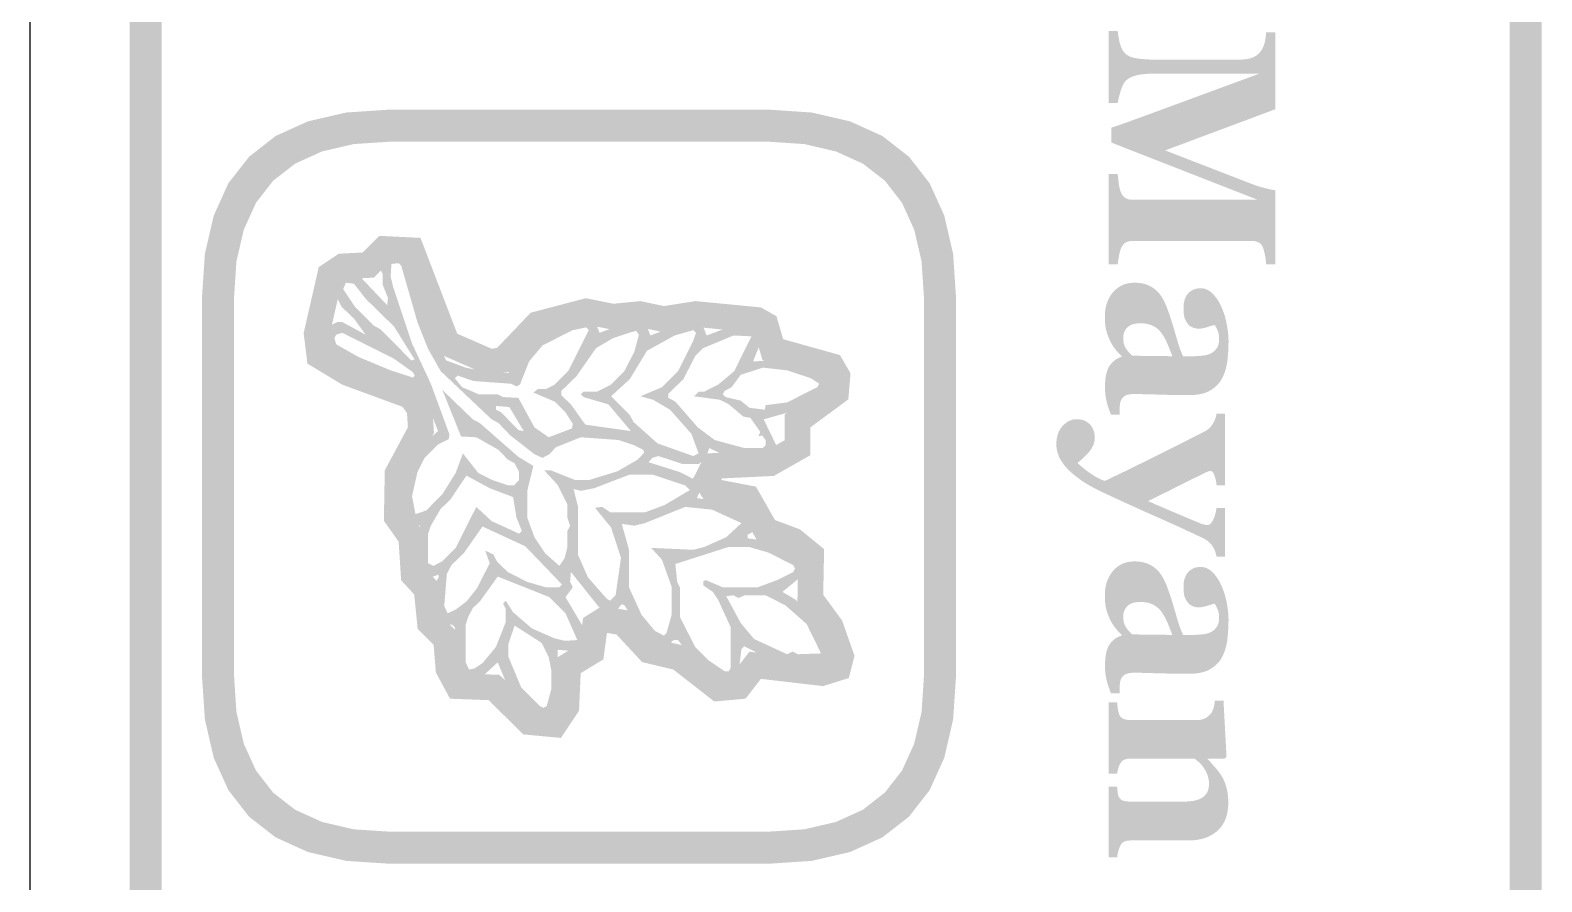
# Model space of a CAD drawing. Header units: millimetres. Extents: x 6 to 441, y 6 to 299.
# Drawn here: x 235.96 to 254.8, y 73.48 to 84.09 of the extents above; entities that cross this region are included whole.
import ezdxf

# ---------------------------------------------------------------- set-up
doc = ezdxf.new("R2010")
doc.units = ezdxf.units.MM
doc.layers.add('CUT', color=1, linetype='Continuous')
doc.layers.add('RASTER', color=7, linetype='Continuous')

msp = doc.modelspace()

# ---------------------------------------------------------------- hatches: boundary and pattern name
at = {"layer": 'RASTER'}
h = msp.add_hatch(color=7, dxfattribs=at)
h.paths.add_polyline_path([(252.6, 98.8), (253.116, 98.766), (253.563, 98.663), (253.941, 98.491), (254.25, 98.25), (254.491, 97.941), (254.663, 97.563), (254.766, 97.116), (254.8, 96.6), (254.8, 39.4), (254.766, 38.884), (254.663, 38.438), (254.491, 38.059), (254.25, 37.75), (253.941, 37.509), (253.563, 37.337), (253.116, 37.234), (252.6, 37.2), (239.4, 37.2), (238.884, 37.234), (238.438, 37.338), (238.059, 37.509), (237.75, 37.75), (237.509, 38.059), (237.338, 38.438), (237.234, 38.884), (237.2, 39.4), (237.2, 96.6), (237.234, 97.116), (237.337, 97.563), (237.509, 97.941), (237.75, 98.25), (238.059, 98.491), (238.438, 98.663), (238.884, 98.766), (239.4, 98.8)])
h.paths.add_polyline_path([(252.6, 98.4), (239.4, 98.4), (238.978, 98.372), (238.613, 98.288), (238.303, 98.147), (238.05, 97.95), (237.853, 97.697), (237.712, 97.387), (237.628, 97.022), (237.6, 96.6), (237.6, 39.4), (237.628, 38.978), (237.712, 38.612), (237.853, 38.303), (238.05, 38.05), (238.303, 37.853), (238.613, 37.713), (238.978, 37.628), (239.4, 37.6), (252.6, 37.6), (253.022, 37.628), (253.388, 37.713), (253.697, 37.853), (253.95, 38.05), (254.147, 38.303), (254.288, 38.612), (254.372, 38.978), (254.4, 39.4), (254.4, 96.6), (254.372, 97.022), (254.288, 97.387), (254.147, 97.697), (253.95, 97.95), (253.697, 98.147), (253.388, 98.288), (253.022, 98.372), (252.6, 98.4)], flags=0)
for points in [[(249.4, 81.17), (249.4, 82.297), (249.514, 82.297), (249.515, 82.284), (249.517, 82.271), (249.518, 82.256), (249.52, 82.241), (249.522, 82.226), (249.524, 82.209), (249.526, 82.192), (249.529, 82.175), (249.531, 82.157), (249.534, 82.141), (249.537, 82.127), (249.54, 82.114), (249.542, 82.102), (249.545, 82.092), (249.548, 82.083), (249.551, 82.076), (249.557, 82.063), (249.563, 82.051), (249.57, 82.039), (249.577, 82.029), (249.585, 82.02), (249.593, 82.012), (249.602, 82.004), (249.611, 81.998), (249.621, 81.993), (249.631, 81.988), (249.642, 81.984), (249.654, 81.98), (249.667, 81.978), (249.68, 81.976), (249.693, 81.975), (249.708, 81.975), (251.26, 81.975), (249.434, 82.689), (249.434, 82.874), (249.447, 82.878), (249.464, 82.883), (249.483, 82.889), (249.506, 82.897), (249.531, 82.906), (249.56, 82.916), (249.591, 82.927), (249.626, 82.939), (249.661, 82.952), (249.694, 82.964), (249.725, 82.975), (249.755, 82.986), (249.783, 82.996), (249.809, 83.006), (249.833, 83.015), (249.856, 83.023), (251.284, 83.549), (250.02, 83.549), (249.976, 83.549), (249.934, 83.548), (249.896, 83.546), (249.86, 83.543), (249.827, 83.54), (249.796, 83.536), (249.768, 83.531), (249.744, 83.525), (249.721, 83.519), (249.699, 83.511), (249.68, 83.503), (249.662, 83.493), (249.645, 83.483), (249.63, 83.472), (249.617, 83.46), (249.605, 83.447), (249.597, 83.437), (249.59, 83.425), (249.582, 83.411), (249.575, 83.396), (249.568, 83.378), (249.561, 83.359), (249.553, 83.338), (249.546, 83.316), (249.54, 83.293), (249.534, 83.272), (249.529, 83.253), (249.525, 83.235), (249.521, 83.22), (249.518, 83.206), (249.516, 83.194), (249.514, 83.183), (249.4, 83.183), (249.4, 84.077), (249.514, 84.077), (249.516, 84.067), (249.517, 84.055), (249.519, 84.043), (249.521, 84.029), (249.524, 84.013), (249.527, 83.996), (249.53, 83.977), (249.534, 83.957), (249.538, 83.937), (249.543, 83.918), (249.549, 83.899), (249.555, 83.882), (249.562, 83.866), (249.57, 83.85), (249.578, 83.835), (249.588, 83.822), (249.599, 83.808), (249.612, 83.795), (249.626, 83.783), (249.643, 83.773), (249.661, 83.763), (249.681, 83.755), (249.702, 83.748), (249.726, 83.743), (249.752, 83.738), (249.78, 83.734), (249.811, 83.73), (249.844, 83.727), (249.88, 83.725), (249.919, 83.723), (249.96, 83.722), (250.004, 83.722), (251.033, 83.722), (251.056, 83.723), (251.078, 83.724), (251.099, 83.725), (251.119, 83.728), (251.138, 83.731), (251.156, 83.735), (251.173, 83.74), (251.189, 83.746), (251.204, 83.752), (251.219, 83.759), (251.232, 83.766), (251.245, 83.775), (251.257, 83.784), (251.268, 83.794), (251.279, 83.805), (251.288, 83.816), (251.299, 83.831), (251.309, 83.845), (251.318, 83.86), (251.326, 83.875), (251.332, 83.89), (251.338, 83.905), (251.343, 83.921), (251.347, 83.936), (251.35, 83.951), (251.353, 83.967), (251.355, 83.982), (251.358, 83.998), (251.36, 84.014), (251.362, 84.029), (251.363, 84.045), (251.364, 84.061), (251.479, 84.061), (251.479, 83.104), (250.106, 82.591), (251.221, 82.159), (251.237, 82.154), (251.253, 82.148), (251.27, 82.143), (251.288, 82.138), (251.307, 82.132), (251.326, 82.127), (251.346, 82.122), (251.367, 82.117), (251.388, 82.112), (251.406, 82.108), (251.423, 82.104), (251.438, 82.101), (251.451, 82.099), (251.462, 82.097), (251.471, 82.095), (251.479, 82.095), (251.479, 81.173), (251.364, 81.173), (251.364, 81.185), (251.363, 81.197), (251.361, 81.209), (251.36, 81.221), (251.358, 81.234), (251.357, 81.246), (251.355, 81.259), (251.353, 81.271), (251.35, 81.284), (251.348, 81.297), (251.345, 81.309), (251.342, 81.322), (251.339, 81.334), (251.336, 81.346), (251.333, 81.358), (251.329, 81.37), (251.324, 81.383), (251.318, 81.396), (251.312, 81.407), (251.305, 81.417), (251.297, 81.426), (251.288, 81.433), (251.279, 81.44), (251.269, 81.445), (251.259, 81.449), (251.248, 81.453), (251.237, 81.456), (251.226, 81.459), (251.214, 81.461), (251.203, 81.462), (251.191, 81.463), (251.178, 81.463), (249.706, 81.463), (249.693, 81.463), (249.681, 81.462), (249.669, 81.461), (249.658, 81.459), (249.647, 81.456), (249.637, 81.453), (249.627, 81.449), (249.618, 81.445), (249.609, 81.44), (249.6, 81.433), (249.592, 81.426), (249.584, 81.417), (249.576, 81.407), (249.569, 81.396), (249.562, 81.383), (249.555, 81.37), (249.552, 81.362), (249.549, 81.353), (249.546, 81.342), (249.542, 81.331), (249.539, 81.318), (249.536, 81.305), (249.533, 81.29), (249.53, 81.274), (249.528, 81.257), (249.525, 81.242), (249.523, 81.228), (249.52, 81.215), (249.519, 81.202), (249.517, 81.191), (249.515, 81.18), (249.514, 81.17)], [(250.746, 77.53), (250.743, 77.547), (250.739, 77.563), (250.734, 77.579), (250.729, 77.595), (250.722, 77.611), (250.714, 77.627), (250.706, 77.643), (250.696, 77.658), (250.686, 77.674), (250.674, 77.688), (250.661, 77.702), (250.646, 77.715), (250.63, 77.728), (250.612, 77.74), (250.594, 77.751), (250.573, 77.762), (250.506, 77.793), (250.438, 77.825), (250.369, 77.857), (250.298, 77.89), (250.227, 77.922), (250.154, 77.955), (250.08, 77.988), (250.006, 78.021), (249.93, 78.055), (249.852, 78.089), (249.773, 78.125), (249.692, 78.162), (249.61, 78.199), (249.527, 78.237), (249.441, 78.277), (249.355, 78.317), (249.307, 78.34), (249.261, 78.362), (249.218, 78.384), (249.178, 78.406), (249.14, 78.428), (249.105, 78.45), (249.072, 78.471), (249.041, 78.493), (249.013, 78.514), (248.986, 78.535), (248.961, 78.555), (248.937, 78.575), (248.916, 78.595), (248.896, 78.614), (248.878, 78.634), (248.861, 78.652), (248.847, 78.67), (248.834, 78.687), (248.822, 78.705), (248.81, 78.722), (248.8, 78.74), (248.791, 78.757), (248.783, 78.774), (248.776, 78.792), (248.77, 78.809), (248.764, 78.826), (248.76, 78.843), (248.756, 78.861), (248.753, 78.878), (248.751, 78.896), (248.75, 78.913), (248.75, 78.931), (248.751, 78.965), (248.754, 78.997), (248.761, 79.028), (248.769, 79.056), (248.78, 79.084), (248.793, 79.109), (248.809, 79.133), (248.827, 79.156), (248.847, 79.176), (248.867, 79.193), (248.888, 79.208), (248.91, 79.22), (248.932, 79.229), (248.954, 79.236), (248.978, 79.24), (249.002, 79.241), (249.012, 79.241), (249.022, 79.241), (249.032, 79.24), (249.041, 79.239), (249.051, 79.237), (249.06, 79.236), (249.069, 79.234), (249.078, 79.232), (249.087, 79.229), (249.095, 79.226), (249.105, 79.222), (249.114, 79.217), (249.123, 79.211), (249.132, 79.205), (249.142, 79.199), (249.151, 79.191), (249.159, 79.185), (249.166, 79.178), (249.174, 79.17), (249.181, 79.162), (249.188, 79.152), (249.194, 79.142), (249.2, 79.131), (249.206, 79.119), (249.211, 79.106), (249.216, 79.094), (249.22, 79.08), (249.223, 79.067), (249.225, 79.053), (249.227, 79.038), (249.228, 79.023), (249.229, 79.008), (249.228, 78.988), (249.225, 78.968), (249.221, 78.948), (249.214, 78.928), (249.206, 78.909), (249.196, 78.889), (249.185, 78.87), (249.171, 78.852), (249.157, 78.833), (249.14, 78.814), (249.122, 78.795), (249.103, 78.775), (249.083, 78.756), (249.061, 78.736), (249.038, 78.716), (249.013, 78.696), (249.026, 78.684), (249.04, 78.671), (249.056, 78.657), (249.074, 78.642), (249.092, 78.627), (249.113, 78.611), (249.134, 78.594), (249.158, 78.577), (249.182, 78.56), (249.206, 78.544), (249.23, 78.529), (249.255, 78.515), (249.28, 78.503), (249.304, 78.491), (249.329, 78.481), (249.355, 78.472), (249.445, 78.515), (249.532, 78.557), (249.616, 78.597), (249.696, 78.637), (249.774, 78.675), (249.849, 78.711), (249.921, 78.747), (249.99, 78.781), (250.058, 78.815), (250.128, 78.851), (250.2, 78.887), (250.274, 78.924), (250.35, 78.962), (250.428, 79.002), (250.508, 79.042), (250.589, 79.083), (250.607, 79.093), (250.623, 79.103), (250.638, 79.114), (250.652, 79.126), (250.665, 79.139), (250.677, 79.152), (250.688, 79.166), (250.699, 79.181), (250.708, 79.197), (250.716, 79.212), (250.723, 79.228), (250.73, 79.245), (250.735, 79.261), (250.74, 79.278), (250.744, 79.294), (250.746, 79.312), (250.853, 79.312), (250.853, 78.415), (250.746, 78.415), (250.746, 78.428), (250.744, 78.441), (250.742, 78.455), (250.74, 78.469), (250.737, 78.483), (250.733, 78.498), (250.729, 78.514), (250.724, 78.53), (250.719, 78.545), (250.713, 78.559), (250.707, 78.57), (250.701, 78.579), (250.694, 78.586), (250.687, 78.591), (250.679, 78.594), (250.671, 78.595), (250.669, 78.595), (250.665, 78.595), (250.662, 78.595), (250.659, 78.594), (250.656, 78.593), (250.653, 78.593), (250.649, 78.592), (250.646, 78.591), (250.642, 78.59), (250.638, 78.588), (250.634, 78.586), (250.629, 78.585), (250.624, 78.582), (250.618, 78.58), (250.612, 78.578), (250.606, 78.575), (250.579, 78.562), (250.549, 78.547), (250.517, 78.531), (250.483, 78.514), (250.446, 78.496), (250.407, 78.477), (250.365, 78.456), (250.321, 78.433), (250.274, 78.41), (250.226, 78.386), (250.175, 78.36), (250.123, 78.334), (250.068, 78.307), (250.012, 78.279), (249.954, 78.25), (249.894, 78.22), (249.945, 78.198), (249.994, 78.176), (250.042, 78.156), (250.087, 78.136), (250.131, 78.117), (250.173, 78.099), (250.213, 78.082), (250.252, 78.066), (250.289, 78.05), (250.327, 78.034), (250.364, 78.018), (250.401, 78.003), (250.437, 77.987), (250.474, 77.972), (250.511, 77.957), (250.547, 77.942), (250.556, 77.938), (250.564, 77.935), (250.572, 77.933), (250.58, 77.93), (250.587, 77.928), (250.593, 77.927), (250.599, 77.926), (250.605, 77.925), (250.61, 77.925), (250.615, 77.924), (250.619, 77.924), (250.623, 77.923), (250.626, 77.923), (250.629, 77.923), (250.631, 77.923), (250.633, 77.923), (250.64, 77.923), (250.646, 77.924), (250.652, 77.926), (250.658, 77.929), (250.664, 77.933), (250.669, 77.937), (250.674, 77.942), (250.68, 77.948), (250.684, 77.955), (250.689, 77.962), (250.694, 77.969), (250.698, 77.977), (250.702, 77.984), (250.706, 77.992), (250.71, 78.001), (250.714, 78.009), (250.718, 78.018), (250.721, 78.027), (250.724, 78.036), (250.727, 78.045), (250.729, 78.054), (250.732, 78.063), (250.734, 78.071), (250.736, 78.08), (250.738, 78.088), (250.739, 78.096), (250.741, 78.103), (250.742, 78.11), (250.743, 78.117), (250.744, 78.124), (250.745, 78.13), (250.746, 78.135), (250.853, 78.135), (250.853, 77.53)], [(249.4, 73.779), (249.4, 74.661), (249.507, 74.661), (249.508, 74.654), (249.508, 74.646), (249.509, 74.638), (249.51, 74.63), (249.511, 74.621), (249.512, 74.612), (249.513, 74.603), (249.514, 74.593), (249.515, 74.584), (249.517, 74.575), (249.518, 74.566), (249.52, 74.558), (249.522, 74.551), (249.524, 74.545), (249.526, 74.539), (249.529, 74.533), (249.533, 74.526), (249.538, 74.519), (249.543, 74.513), (249.549, 74.507), (249.555, 74.502), (249.561, 74.497), (249.568, 74.493), (249.576, 74.489), (249.584, 74.486), (249.593, 74.483), (249.603, 74.481), (249.614, 74.479), (249.626, 74.478), (249.638, 74.477), (249.652, 74.476), (249.667, 74.476), (250.352, 74.476), (250.388, 74.477), (250.422, 74.48), (250.454, 74.484), (250.483, 74.49), (250.51, 74.498), (250.535, 74.507), (250.557, 74.518), (250.577, 74.531), (250.595, 74.546), (250.61, 74.562), (250.623, 74.58), (250.634, 74.599), (250.642, 74.62), (250.648, 74.643), (250.651, 74.667), (250.652, 74.693), (250.652, 74.707), (250.651, 74.722), (250.65, 74.736), (250.648, 74.749), (250.646, 74.763), (250.643, 74.776), (250.639, 74.789), (250.635, 74.802), (250.63, 74.815), (250.625, 74.827), (250.619, 74.84), (250.613, 74.852), (250.607, 74.864), (250.599, 74.877), (250.592, 74.889), (250.584, 74.901), (250.576, 74.911), (250.569, 74.921), (250.561, 74.93), (250.554, 74.939), (250.546, 74.947), (250.539, 74.955), (250.531, 74.962), (250.524, 74.969), (250.516, 74.975), (250.509, 74.981), (250.501, 74.987), (250.495, 74.993), (250.488, 74.998), (250.482, 75.003), (250.475, 75.008), (250.469, 75.012), (249.683, 75.012), (249.67, 75.012), (249.658, 75.011), (249.647, 75.01), (249.636, 75.009), (249.625, 75.006), (249.615, 75.004), (249.606, 75.001), (249.597, 74.998), (249.589, 74.994), (249.581, 74.989), (249.574, 74.984), (249.567, 74.978), (249.561, 74.972), (249.555, 74.965), (249.55, 74.957), (249.545, 74.949), (249.542, 74.943), (249.539, 74.937), (249.536, 74.93), (249.533, 74.923), (249.53, 74.915), (249.527, 74.907), (249.524, 74.899), (249.522, 74.891), (249.519, 74.882), (249.517, 74.873), (249.515, 74.864), (249.513, 74.856), (249.511, 74.847), (249.509, 74.839), (249.508, 74.83), (249.507, 74.822), (249.4, 74.822), (249.4, 75.712), (249.507, 75.712), (249.508, 75.703), (249.509, 75.694), (249.509, 75.685), (249.51, 75.676), (249.511, 75.666), (249.513, 75.657), (249.514, 75.648), (249.515, 75.638), (249.516, 75.629), (249.518, 75.62), (249.519, 75.612), (249.521, 75.604), (249.523, 75.596), (249.525, 75.589), (249.527, 75.581), (249.529, 75.575), (249.533, 75.563), (249.538, 75.553), (249.543, 75.544), (249.549, 75.535), (249.556, 75.528), (249.563, 75.521), (249.571, 75.515), (249.579, 75.51), (249.587, 75.506), (249.597, 75.503), (249.607, 75.5), (249.618, 75.497), (249.629, 75.495), (249.641, 75.494), (249.653, 75.493), (249.667, 75.493), (250.519, 75.493), (250.53, 75.493), (250.542, 75.494), (250.553, 75.496), (250.564, 75.499), (250.575, 75.502), (250.586, 75.506), (250.597, 75.511), (250.608, 75.516), (250.619, 75.522), (250.629, 75.529), (250.639, 75.536), (250.648, 75.543), (250.657, 75.551), (250.665, 75.56), (250.673, 75.568), (250.68, 75.578), (250.685, 75.584), (250.689, 75.592), (250.693, 75.599), (250.696, 75.607), (250.7, 75.616), (250.703, 75.625), (250.707, 75.634), (250.71, 75.644), (250.712, 75.654), (250.715, 75.665), (250.717, 75.676), (250.719, 75.687), (250.721, 75.698), (250.723, 75.709), (250.724, 75.721), (250.726, 75.733), (250.833, 75.733), (250.871, 75.034), (250.849, 75.012), (250.636, 75.012), (250.636, 75.006), (250.646, 74.996), (250.656, 74.985), (250.666, 74.973), (250.677, 74.961), (250.688, 74.948), (250.699, 74.935), (250.712, 74.921), (250.724, 74.907), (250.737, 74.892), (250.749, 74.878), (250.76, 74.864), (250.771, 74.85), (250.781, 74.837), (250.79, 74.824), (250.799, 74.811), (250.808, 74.798), (250.816, 74.784), (250.825, 74.769), (250.833, 74.753), (250.84, 74.736), (250.848, 74.717), (250.855, 74.698), (250.861, 74.678), (250.868, 74.656), (250.874, 74.634), (250.879, 74.612), (250.883, 74.589), (250.886, 74.565), (250.889, 74.542), (250.891, 74.518), (250.892, 74.493), (250.893, 74.469), (250.891, 74.411), (250.884, 74.357), (250.874, 74.306), (250.859, 74.26), (250.84, 74.217), (250.816, 74.178), (250.789, 74.142), (250.757, 74.111), (250.722, 74.083), (250.684, 74.058), (250.643, 74.038), (250.6, 74.021), (250.553, 74.008), (250.504, 73.999), (250.452, 73.993), (250.398, 73.991), (249.68, 73.991), (249.667, 73.991), (249.654, 73.99), (249.642, 73.989), (249.631, 73.987), (249.621, 73.985), (249.611, 73.982), (249.602, 73.979), (249.593, 73.975), (249.586, 73.971), (249.578, 73.965), (249.571, 73.959), (249.564, 73.952), (249.558, 73.944), (249.552, 73.935), (249.547, 73.926), (249.542, 73.915), (249.54, 73.909), (249.537, 73.903), (249.534, 73.896), (249.532, 73.889), (249.529, 73.881), (249.527, 73.874), (249.524, 73.866), (249.522, 73.857), (249.519, 73.848), (249.517, 73.839), (249.515, 73.83), (249.513, 73.82), (249.511, 73.81), (249.509, 73.8), (249.508, 73.79), (249.507, 73.779)]]:
    msp.add_hatch(color=7, dxfattribs=at).paths.add_polyline_path(points)
h = msp.add_hatch(color=7, dxfattribs=at)
h.paths.add_polyline_path([(245.15, 83.1), (245.701, 83.063), (246.178, 82.953), (246.582, 82.77), (246.913, 82.512), (247.17, 82.182), (247.353, 81.778), (247.463, 81.301), (247.5, 80.75), (247.5, 76.05), (247.463, 75.499), (247.353, 75.022), (247.17, 74.618), (246.913, 74.288), (246.582, 74.03), (246.178, 73.847), (245.701, 73.737), (245.15, 73.7), (240.45, 73.7), (239.899, 73.737), (239.422, 73.847), (239.018, 74.03), (238.687, 74.288), (238.43, 74.618), (238.247, 75.022), (238.137, 75.499), (238.1, 76.05), (238.1, 80.75), (238.137, 81.301), (238.247, 81.778), (238.43, 82.182), (238.688, 82.512), (239.018, 82.77), (239.422, 82.953), (239.899, 83.063), (240.45, 83.1)])
h.paths.add_polyline_path([(245.15, 82.7), (240.45, 82.7), (239.993, 82.67), (239.597, 82.578), (239.262, 82.426), (238.988, 82.213), (238.774, 81.938), (238.622, 81.603), (238.53, 81.207), (238.5, 80.75), (238.5, 76.05), (238.53, 75.593), (238.622, 75.197), (238.774, 74.862), (238.988, 74.587), (239.262, 74.374), (239.597, 74.222), (239.993, 74.13), (240.45, 74.1), (245.15, 74.1), (245.607, 74.13), (246.003, 74.222), (246.338, 74.374), (246.612, 74.588), (246.826, 74.862), (246.978, 75.197), (247.07, 75.593), (247.1, 76.05), (247.1, 80.75), (247.07, 81.207), (246.978, 81.603), (246.826, 81.938), (246.613, 82.213), (246.338, 82.426), (246.003, 82.578), (245.607, 82.67), (245.15, 82.7)], flags=0)
h = msp.add_hatch(color=7, dxfattribs=at)
h.paths.add_polyline_path([(246.234, 76.292), (246.163, 76.015), (245.842, 75.915), (245.067, 76.005), (244.876, 75.758), (244.486, 75.723), (243.976, 76.121), (243.586, 76.214), (243.269, 76.557), (243.155, 76.577), (243.148, 76.573), (243.104, 76.248), (242.821, 76.076), (242.8, 75.606), (242.575, 75.269), (242.106, 75.313), (241.673, 75.74), (241.192, 75.758), (241.016, 76.085), (240.988, 76.43), (240.789, 76.629), (240.746, 77.057), (240.583, 77.233), (240.552, 77.715), (240.368, 77.975), (240.379, 78.603), (240.667, 79.141), (240.656, 79.319), (240.599, 79.396), (239.848, 79.672), (239.415, 79.934), (239.368, 80.313), (239.556, 81.137), (239.805, 81.303), (240.105, 81.319), (240.312, 81.526), (240.824, 81.501), (241.282, 80.307), (241.712, 80.119), (241.779, 80.13), (242.197, 80.568), (242.884, 80.749), (243.231, 80.68), (243.566, 80.713), (243.858, 80.651), (244.253, 80.713), (245.068, 80.634), (245.261, 80.525), (245.345, 80.238), (246.053, 80.04), (246.184, 79.814), (246.157, 79.488), (245.683, 79.139), (245.683, 78.792), (245.228, 78.534), (244.582, 78.503), (244.575, 78.49), (244.58, 78.482), (245.005, 78.401), (245.243, 77.984), (245.554, 77.868), (245.855, 77.622), (245.844, 77.054), (246.08, 76.731)])
h.paths.add_polyline_path([(245.9, 76.278), (245.794, 76.58), (245.522, 76.952), (245.532, 77.472), (245.392, 77.586), (245.022, 77.724), (244.8, 78.115), (244.383, 78.194), (244.208, 78.473), (244.381, 78.814), (245.137, 78.85), (245.363, 78.979), (245.363, 79.3), (245.85, 79.659), (245.857, 79.74), (245.841, 79.767), (245.087, 79.977), (244.99, 80.311), (244.97, 80.322), (244.263, 80.39), (243.849, 80.325), (243.548, 80.39), (243.215, 80.356), (242.894, 80.421), (242.366, 80.281), (241.936, 79.831), (241.669, 79.788), (241.031, 80.068), (240.6, 81.191), (240.438, 81.199), (240.245, 81.006), (239.91, 80.988), (239.839, 80.941), (239.693, 80.296), (239.713, 80.127), (239.987, 79.962), (240.799, 79.664), (240.969, 79.433), (240.992, 79.071), (240.698, 78.52), (240.69, 78.074), (240.866, 77.826), (240.895, 77.367), (241.053, 77.196), (241.096, 76.775), (241.298, 76.573), (241.33, 76.178), (241.387, 76.071), (241.809, 76.055), (242.25, 75.621), (242.415, 75.605), (242.484, 75.709), (242.509, 76.26), (242.807, 76.442), (242.851, 76.765), (243.09, 76.914), (243.431, 76.854), (243.755, 76.503), (244.119, 76.416), (244.583, 76.053), (244.708, 76.064), (244.924, 76.344), (245.812, 76.241), (245.898, 76.268), (245.9, 76.278)], flags=0)
h = msp.add_hatch(color=7, dxfattribs=at)
h.paths.add_polyline_path([(245.95, 79.74), (245.904, 79.607), (245.737, 79.473), (245.493, 79.35), (245.102, 79.239), (245.259, 78.916), (245.236, 78.839), (245.159, 78.782), (244.992, 78.782), (244.892, 78.749), (244.558, 78.815), (244.425, 78.882), (244.368, 78.739), (244.291, 78.682), (244.091, 78.682), (243.79, 78.782), (243.714, 78.759), (243.667, 78.705), (244.057, 78.582), (244.234, 78.492), (244.325, 78.381), (244.268, 78.258), (244.558, 78.215), (244.759, 78.148), (244.969, 78.024), (244.992, 77.914), (244.949, 77.824), (244.902, 77.804), (244.902, 77.757), (245.193, 77.714), (245.603, 77.49), (245.66, 77.38), (245.637, 77.337), (245.336, 77.089), (245.503, 76.989), (245.77, 76.722), (245.894, 76.512), (245.96, 76.278), (245.937, 76.235), (245.86, 76.178), (245.493, 76.178), (245.126, 76.278), (244.859, 76.412), (244.825, 76.378), (244.792, 76.111), (244.735, 76.001), (244.592, 75.978), (244.415, 76.068), (244.335, 76.155), (244.248, 76.201), (244.034, 76.489), (243.981, 76.489), (243.891, 76.412), (243.714, 76.469), (243.547, 76.635), (243.366, 76.923), (243.333, 76.936), (243.256, 76.846), (243.156, 76.846), (243.046, 76.903), (242.699, 77.337), (242.689, 77.213), (242.722, 77.146), (242.632, 77.023), (242.856, 76.645), (242.889, 76.445), (242.789, 76.345), (242.532, 76.368), (242.555, 75.711), (242.465, 75.534), (242.321, 75.51), (242.211, 75.567), (241.944, 75.834), (241.787, 76.211), (241.597, 76.035), (241.487, 75.978), (241.343, 76.001), (241.287, 76.078), (241.253, 76.211), (241.253, 76.645), (241.22, 76.679), (241.076, 76.702), (241.019, 76.779), (241.019, 77.213), (241.053, 77.28), (241.043, 77.303), (240.986, 77.28), (240.843, 77.303), (240.786, 77.447), (240.819, 77.914), (240.662, 77.957), (240.619, 78.048), (240.619, 78.482), (240.652, 78.615), (240.776, 78.859), (241.043, 79.093), (240.843, 79.607), (240.285, 79.784), (239.774, 80.007), (239.674, 80.074), (239.617, 80.184), (239.617, 80.284), (239.674, 80.395), (239.784, 80.451), (239.851, 80.451), (240.141, 80.294), (239.995, 80.495), (239.841, 80.642), (239.751, 80.819), (239.751, 80.919), (239.794, 81.009), (239.884, 81.052), (240.061, 81.029), (240.409, 80.662), (240.419, 80.752), (240.352, 80.919), (240.352, 81.052), (240.318, 81.119), (240.409, 81.263), (240.619, 81.286), (240.662, 81.263), (240.719, 81.152), (240.919, 80.451), (241.143, 79.974), (241.387, 79.884), (241.721, 79.817), (241.921, 79.817), (242.044, 80.061), (242.245, 80.261), (242.522, 80.418), (242.755, 80.485), (242.999, 80.461), (243.056, 80.318), (243.423, 80.451), (243.59, 80.451), (243.634, 80.428), (243.69, 80.284), (244.124, 80.451), (244.291, 80.451), (244.335, 80.428), (244.391, 80.284), (244.658, 80.385), (244.902, 80.408), (244.992, 80.385), (245.059, 80.318), (245.059, 80.184), (244.969, 79.961), (245.393, 79.984), (245.66, 79.917), (245.904, 79.794)])
h.paths.add_polyline_path([(245.817, 76.322), (245.637, 76.689), (245.37, 76.923), (245.126, 77.046), (244.859, 77.046), (244.792, 77.013), (244.725, 77.046), (244.635, 77.036), (244.815, 76.702), (244.982, 76.502), (245.393, 76.312), (245.46, 76.345), (245.526, 76.312)], flags=0)
h.paths.add_polyline_path([(245.794, 79.683), (245.693, 79.75), (245.393, 79.85), (245.092, 79.884), (244.815, 79.794), (244.702, 79.64), (244.615, 79.593), (244.592, 79.55), (244.625, 79.517), (244.815, 79.473), (244.925, 79.383), (245.116, 79.36), (245.126, 79.416), (245.393, 79.45), (245.77, 79.64)], flags=0)
h.paths.add_polyline_path([(245.493, 77.38), (245.47, 77.423), (245.159, 77.58), (244.925, 77.647), (244.658, 77.647), (244.001, 77.437), (244.024, 77.213), (244.057, 77.146), (244.057, 76.779), (244.248, 76.402), (244.415, 76.235), (244.615, 76.101), (244.668, 76.101), (244.692, 76.145), (244.692, 76.645), (244.535, 76.989), (244.468, 77.089), (244.348, 77.17), (244.348, 77.223), (244.381, 77.236), (244.592, 77.146), (245.026, 77.146), (245.269, 77.236), (245.47, 77.337)], flags=0)
h.paths.add_polyline_path([(245.126, 78.982), (245.082, 79.039), (245.036, 79.026), (245.059, 79.083), (244.936, 79.259), (244.849, 79.273), (244.668, 79.426), (244.558, 79.483), (244.234, 79.527), (244.291, 79.583), (244.358, 79.583), (244.535, 79.673), (244.735, 79.84), (244.949, 80.274), (244.725, 80.284), (244.348, 80.127), (244.248, 80.027), (244.101, 79.74), (243.914, 79.56), (243.914, 79.507), (244.001, 79.46), (244.281, 79.139), (244.491, 78.982), (244.859, 78.882), (245.092, 78.882), (245.126, 78.916)], flags=0)
h.paths.add_polyline_path([(244.825, 77.947), (244.458, 78.114), (244.124, 78.148), (243.623, 77.947), (243.49, 77.914), (243.333, 77.937), (243.423, 77.614), (243.423, 77.146), (243.58, 76.802), (243.747, 76.602), (243.857, 76.545), (243.891, 76.579), (243.957, 76.812), (243.957, 77.146), (243.834, 77.49), (243.7, 77.637), (244.224, 77.614), (244.358, 77.647), (244.635, 77.771)], flags=0)
h.paths.add_polyline_path([(244.291, 78.815), (244.201, 79.059), (243.934, 79.36), (243.724, 79.483), (243.567, 79.527), (243.834, 79.64), (244.034, 79.84), (244.224, 80.218), (244.258, 80.318), (244.224, 80.351), (243.991, 80.284), (243.647, 80.094), (243.433, 79.74), (243.2, 79.527), (243.433, 79.293), (243.48, 79.206), (243.78, 78.939), (244.224, 78.782)], flags=0)
h.paths.add_polyline_path([(244.181, 78.358), (244.124, 78.415), (243.724, 78.548), (243.423, 78.548), (242.989, 78.381), (242.822, 78.348), (242.732, 78.371), (242.789, 78.148), (242.789, 77.547), (242.912, 77.27), (243.146, 77.003), (243.189, 76.979), (243.256, 77.046), (243.323, 77.513), (243.2, 77.891), (242.999, 78.138), (243.089, 78.148), (243.189, 78.081), (243.623, 78.081), (243.867, 78.171)], flags=0)
h.paths.add_polyline_path([(243.613, 78.825), (243.6, 78.859), (243.49, 78.916), (243.29, 78.982), (242.822, 79.016), (242.512, 78.892), (242.432, 78.805), (242.345, 78.759), (242.245, 78.805), (241.944, 79.039), (241.797, 79.193), (241.711, 79.239), (241.076, 79.84), (240.919, 80.117), (240.786, 80.451), (240.585, 81.152), (240.552, 81.186), (240.462, 81.176), (240.452, 81.019), (240.485, 80.885), (240.719, 80.184), (240.953, 79.683), (241.186, 79.049), (241.176, 78.992), (241.043, 78.926), (240.876, 78.759), (240.786, 78.582), (240.719, 78.281), (240.762, 78.058), (240.896, 78.104), (241.096, 78.305), (241.263, 78.572), (241.353, 78.815), (241.544, 78.572), (241.721, 78.482), (241.921, 78.415), (241.988, 78.415), (242.054, 78.482), (242.054, 78.582), (241.998, 78.692), (241.911, 78.739), (241.797, 78.859), (241.52, 79.016), (241.33, 79.026), (241.096, 79.607), (241.477, 79.239), (241.564, 79.193), (242.044, 78.772), (242.231, 78.659), (242.155, 78.348), (242.155, 78.014), (242.245, 77.771), (242.378, 77.57), (242.555, 77.413), (242.622, 77.513), (242.655, 77.647), (242.655, 77.847), (242.689, 77.914), (242.655, 78.014), (242.655, 78.181), (242.532, 78.425), (242.365, 78.605), (242.445, 78.605), (242.755, 78.482), (242.922, 78.482), (243.28, 78.592), (243.533, 78.739)], flags=0)
h.paths.add_polyline_path([(243.547, 80.294), (243.513, 80.341), (243.423, 80.318), (243.223, 80.251), (243.013, 80.127), (242.766, 79.774), (242.579, 79.593), (242.579, 79.54), (242.699, 79.426), (242.879, 79.173), (243.447, 79.093), (243.166, 79.426), (242.856, 79.517), (242.822, 79.55), (242.856, 79.583), (243.023, 79.583), (243.2, 79.673), (243.366, 79.84), (243.49, 80.084)], flags=0)
h.paths.add_polyline_path([(242.922, 80.351), (242.889, 80.385), (242.722, 80.351), (242.345, 80.161), (242.178, 79.961), (242.064, 79.673), (242.021, 79.65), (241.954, 79.683), (241.487, 79.717), (241.287, 79.784), (241.253, 79.75), (241.343, 79.64), (241.554, 79.55), (241.787, 79.55), (241.854, 79.517), (242.044, 79.507), (242.245, 79.139), (242.422, 79.016), (242.712, 79.126), (242.722, 79.183), (242.632, 79.326), (242.498, 79.46), (242.231, 79.573), (242.288, 79.617), (242.388, 79.617), (242.498, 79.673), (242.665, 79.84)], flags=0)
h.paths.add_polyline_path([(242.779, 76.489), (242.632, 76.822), (242.432, 77.023), (241.787, 77.28), (241.564, 76.969), (241.477, 76.889), (241.42, 76.779), (241.387, 76.679), (241.387, 76.211), (241.43, 76.121), (241.497, 76.135), (241.597, 76.201), (241.764, 76.402), (241.887, 76.712), (241.887, 76.879), (241.854, 76.946), (241.887, 76.979), (241.978, 76.836), (242.211, 76.635), (242.488, 76.512), (242.622, 76.479)], flags=0)
h.paths.add_polyline_path([(242.589, 77.18), (242.131, 77.657), (241.597, 77.904), (241.363, 77.57), (241.21, 77.423), (241.153, 77.313), (241.12, 76.913), (241.163, 76.822), (241.263, 76.869), (241.397, 76.969), (241.53, 77.136), (241.687, 77.447), (241.63, 77.604), (241.731, 77.557), (241.777, 77.47), (241.911, 77.337), (242.155, 77.213), (242.388, 77.146), (242.555, 77.146)], flags=0)
h.paths.add_polyline_path([(242.455, 76.111), (242.422, 76.278), (242.332, 76.455), (241.998, 76.669), (241.921, 76.445), (241.921, 76.278), (242.078, 75.901), (242.311, 75.667), (242.355, 75.644), (242.398, 75.667), (242.455, 75.878)], flags=0)
h.paths.add_polyline_path([(242.111, 79.093), (241.931, 79.393), (241.764, 79.406), (241.764, 79.36), (241.831, 79.326), (242.044, 79.106)], flags=0)
h.paths.add_polyline_path([(242.088, 77.847), (242.021, 78.014), (241.978, 78.271), (241.687, 78.381), (241.397, 78.538), (241.196, 78.238), (241.076, 78.124), (240.953, 77.914), (240.919, 77.814), (240.919, 77.447), (240.986, 77.413), (241.096, 77.47), (241.263, 77.637), (241.52, 78.148), (241.711, 77.971), (242.054, 77.814)], flags=0)
h.paths.add_polyline_path([(240.752, 79.984), (240.495, 80.395), (240.141, 80.742), (239.995, 80.929), (239.894, 80.942), (239.861, 80.862), (240.008, 80.642), (240.242, 80.408), (240.328, 80.361), (240.709, 79.974)], flags=0)
h.paths.add_polyline_path([(240.752, 79.784), (240.729, 79.827), (240.495, 79.994), (239.851, 80.318), (239.774, 80.294), (239.751, 80.251), (239.774, 80.174), (240.051, 80.017), (240.452, 79.85), (240.729, 79.76)], flags=0)
h = msp.add_hatch(color=7, dxfattribs=at)
h.paths.add_polyline_path([(249.431, 79.298), (249.424, 79.315), (249.417, 79.332), (249.411, 79.35), (249.404, 79.369), (249.398, 79.388), (249.391, 79.408), (249.385, 79.429), (249.379, 79.451), (249.374, 79.473), (249.369, 79.495), (249.365, 79.518), (249.362, 79.541), (249.359, 79.565), (249.358, 79.588), (249.356, 79.612), (249.356, 79.637), (249.357, 79.68), (249.359, 79.721), (249.364, 79.758), (249.369, 79.793), (249.377, 79.825), (249.386, 79.853), (249.397, 79.879), (249.41, 79.902), (249.424, 79.922), (249.439, 79.941), (249.456, 79.958), (249.475, 79.973), (249.494, 79.987), (249.516, 79.999), (249.538, 80.009), (249.563, 80.018), (249.563, 80.026), (249.55, 80.039), (249.539, 80.051), (249.527, 80.063), (249.516, 80.075), (249.506, 80.087), (249.496, 80.099), (249.487, 80.111), (249.478, 80.122), (249.469, 80.134), (249.461, 80.146), (249.453, 80.158), (249.445, 80.17), (249.438, 80.183), (249.431, 80.195), (249.424, 80.208), (249.418, 80.221), (249.41, 80.238), (249.403, 80.255), (249.396, 80.272), (249.39, 80.289), (249.384, 80.305), (249.379, 80.322), (249.374, 80.338), (249.37, 80.354), (249.366, 80.37), (249.363, 80.389), (249.361, 80.409), (249.358, 80.43), (249.357, 80.453), (249.356, 80.478), (249.355, 80.504), (249.355, 80.532), (249.356, 80.573), (249.361, 80.614), (249.369, 80.652), (249.38, 80.689), (249.394, 80.725), (249.411, 80.759), (249.431, 80.791), (249.455, 80.822), (249.481, 80.85), (249.509, 80.874), (249.539, 80.895), (249.572, 80.912), (249.606, 80.925), (249.642, 80.934), (249.68, 80.94), (249.721, 80.942), (249.744, 80.941), (249.767, 80.94), (249.788, 80.938), (249.809, 80.935), (249.829, 80.932), (249.848, 80.927), (249.866, 80.922), (249.883, 80.916), (249.899, 80.909), (249.915, 80.901), (249.93, 80.893), (249.945, 80.884), (249.96, 80.874), (249.974, 80.864), (249.988, 80.853), (250.001, 80.841), (250.012, 80.83), (250.023, 80.818), (250.033, 80.806), (250.043, 80.793), (250.053, 80.78), (250.062, 80.767), (250.07, 80.753), (250.078, 80.739), (250.086, 80.724), (250.093, 80.709), (250.101, 80.694), (250.108, 80.678), (250.115, 80.662), (250.122, 80.646), (250.129, 80.629), (250.135, 80.612), (250.147, 80.579), (250.16, 80.543), (250.172, 80.506), (250.185, 80.467), (250.197, 80.427), (250.21, 80.385), (250.223, 80.341), (250.236, 80.296), (250.249, 80.251), (250.261, 80.21), (250.273, 80.171), (250.285, 80.136), (250.296, 80.104), (250.308, 80.075), (250.318, 80.049), (250.329, 80.026), (250.469, 80.026), (250.479, 80.026), (250.489, 80.027), (250.5, 80.027), (250.512, 80.028), (250.524, 80.029), (250.537, 80.03), (250.551, 80.031), (250.566, 80.032), (250.581, 80.034), (250.595, 80.036), (250.608, 80.038), (250.621, 80.041), (250.634, 80.045), (250.645, 80.048), (250.657, 80.053), (250.667, 80.057), (250.679, 80.063), (250.69, 80.069), (250.7, 80.076), (250.71, 80.083), (250.72, 80.092), (250.729, 80.101), (250.738, 80.111), (250.746, 80.122), (250.754, 80.133), (250.76, 80.145), (250.766, 80.158), (250.77, 80.172), (250.774, 80.187), (250.776, 80.203), (250.778, 80.22), (250.778, 80.237), (250.778, 80.253), (250.777, 80.268), (250.776, 80.283), (250.774, 80.296), (250.771, 80.31), (250.768, 80.322), (250.764, 80.334), (250.76, 80.345), (250.756, 80.356), (250.751, 80.366), (250.746, 80.375), (250.742, 80.384), (250.737, 80.392), (250.732, 80.4), (250.728, 80.408), (250.723, 80.415), (250.715, 80.413), (250.706, 80.411), (250.696, 80.409), (250.686, 80.406), (250.674, 80.403), (250.662, 80.399), (250.648, 80.395), (250.633, 80.39), (250.618, 80.385), (250.604, 80.381), (250.589, 80.377), (250.574, 80.374), (250.56, 80.372), (250.546, 80.37), (250.532, 80.369), (250.518, 80.369), (250.511, 80.369), (250.504, 80.37), (250.497, 80.371), (250.49, 80.372), (250.482, 80.374), (250.473, 80.377), (250.465, 80.379), (250.455, 80.382), (250.446, 80.386), (250.438, 80.39), (250.43, 80.394), (250.422, 80.398), (250.415, 80.403), (250.408, 80.409), (250.402, 80.414), (250.396, 80.42), (250.389, 80.429), (250.382, 80.438), (250.376, 80.447), (250.37, 80.456), (250.365, 80.466), (250.36, 80.475), (250.355, 80.486), (250.351, 80.496), (250.347, 80.507), (250.344, 80.52), (250.341, 80.533), (250.339, 80.549), (250.337, 80.565), (250.336, 80.584), (250.335, 80.603), (250.335, 80.624), (250.335, 80.654), (250.338, 80.682), (250.343, 80.708), (250.349, 80.732), (250.358, 80.754), (250.368, 80.775), (250.38, 80.793), (250.394, 80.81), (250.409, 80.825), (250.426, 80.838), (250.443, 80.848), (250.462, 80.857), (250.482, 80.864), (250.503, 80.869), (250.525, 80.872), (250.548, 80.873), (250.569, 80.872), (250.588, 80.869), (250.608, 80.864), (250.626, 80.857), (250.644, 80.848), (250.662, 80.836), (250.679, 80.823), (250.696, 80.808), (250.712, 80.791), (250.727, 80.773), (250.741, 80.755), (250.755, 80.736), (250.768, 80.715), (250.781, 80.694), (250.792, 80.672), (250.803, 80.649), (250.814, 80.625), (250.824, 80.601), (250.833, 80.576), (250.842, 80.55), (250.851, 80.523), (250.858, 80.495), (250.865, 80.466), (250.871, 80.437), (250.877, 80.407), (250.882, 80.378), (250.886, 80.349), (250.89, 80.321), (250.892, 80.293), (250.894, 80.266), (250.895, 80.24), (250.896, 80.214), (250.895, 80.179), (250.895, 80.144), (250.893, 80.111), (250.891, 80.078), (250.889, 80.045), (250.886, 80.014), (250.883, 79.983), (250.879, 79.953), (250.874, 79.924), (250.868, 79.895), (250.861, 79.867), (250.853, 79.84), (250.844, 79.814), (250.833, 79.788), (250.822, 79.763), (250.809, 79.739), (250.796, 79.717), (250.781, 79.696), (250.764, 79.676), (250.746, 79.658), (250.727, 79.64), (250.706, 79.624), (250.684, 79.609), (250.66, 79.595), (250.635, 79.582), (250.608, 79.572), (250.579, 79.562), (250.548, 79.555), (250.516, 79.549), (250.481, 79.545), (250.445, 79.542), (250.406, 79.542), (250.364, 79.542), (250.32, 79.542), (250.274, 79.542), (250.225, 79.543), (250.175, 79.544), (250.123, 79.545), (250.07, 79.547), (250.014, 79.548), (249.959, 79.55), (249.91, 79.551), (249.865, 79.552), (249.826, 79.553), (249.791, 79.554), (249.761, 79.554), (249.735, 79.555), (249.715, 79.555), (249.699, 79.554), (249.684, 79.553), (249.669, 79.552), (249.656, 79.55), (249.643, 79.547), (249.632, 79.544), (249.621, 79.54), (249.611, 79.535), (249.602, 79.53), (249.593, 79.524), (249.585, 79.517), (249.578, 79.51), (249.571, 79.502), (249.565, 79.493), (249.559, 79.484), (249.554, 79.474), (249.551, 79.467), (249.549, 79.46), (249.546, 79.451), (249.544, 79.442), (249.543, 79.432), (249.542, 79.421), (249.541, 79.409), (249.54, 79.396), (249.539, 79.383), (249.539, 79.37), (249.539, 79.357), (249.538, 79.345), (249.538, 79.333), (249.538, 79.321), (249.538, 79.309), (249.538, 79.298)])
h.paths.add_polyline_path([(250.194, 80.026), (250.187, 80.047), (250.18, 80.067), (250.172, 80.088), (250.164, 80.108), (250.156, 80.128), (250.148, 80.149), (250.139, 80.169), (250.13, 80.189), (250.121, 80.209), (250.112, 80.227), (250.103, 80.245), (250.093, 80.262), (250.084, 80.278), (250.074, 80.293), (250.065, 80.308), (250.055, 80.321), (250.044, 80.334), (250.033, 80.346), (250.021, 80.358), (250.008, 80.369), (249.995, 80.379), (249.98, 80.389), (249.966, 80.398), (249.95, 80.406), (249.934, 80.413), (249.917, 80.419), (249.899, 80.425), (249.881, 80.429), (249.862, 80.432), (249.842, 80.435), (249.821, 80.436), (249.8, 80.437), (249.772, 80.436), (249.747, 80.433), (249.723, 80.429), (249.701, 80.424), (249.682, 80.416), (249.664, 80.407), (249.648, 80.397), (249.634, 80.385), (249.622, 80.371), (249.612, 80.357), (249.603, 80.342), (249.596, 80.326), (249.59, 80.31), (249.586, 80.293), (249.584, 80.275), (249.583, 80.256), (249.584, 80.237), (249.585, 80.218), (249.588, 80.2), (249.591, 80.183), (249.596, 80.167), (249.602, 80.152), (249.608, 80.137), (249.616, 80.124), (249.625, 80.111), (249.634, 80.099), (249.643, 80.087), (249.653, 80.075), (249.663, 80.064), (249.674, 80.053), (249.686, 80.042), (249.697, 80.032)], flags=0)
h = msp.add_hatch(color=7, dxfattribs=at)
h.paths.add_polyline_path([(249.431, 75.825), (249.424, 75.842), (249.417, 75.859), (249.411, 75.877), (249.404, 75.896), (249.398, 75.915), (249.391, 75.935), (249.385, 75.956), (249.379, 75.978), (249.374, 76), (249.369, 76.022), (249.365, 76.045), (249.362, 76.068), (249.359, 76.091), (249.358, 76.115), (249.356, 76.139), (249.356, 76.164), (249.357, 76.207), (249.359, 76.248), (249.364, 76.285), (249.369, 76.32), (249.377, 76.352), (249.386, 76.38), (249.397, 76.406), (249.41, 76.429), (249.424, 76.449), (249.439, 76.468), (249.456, 76.485), (249.475, 76.5), (249.494, 76.514), (249.516, 76.526), (249.538, 76.536), (249.563, 76.544), (249.563, 76.553), (249.55, 76.566), (249.539, 76.578), (249.527, 76.59), (249.516, 76.602), (249.506, 76.614), (249.496, 76.626), (249.487, 76.638), (249.478, 76.649), (249.469, 76.661), (249.461, 76.673), (249.453, 76.685), (249.445, 76.697), (249.438, 76.709), (249.431, 76.722), (249.424, 76.735), (249.418, 76.748), (249.41, 76.765), (249.403, 76.782), (249.396, 76.799), (249.39, 76.816), (249.384, 76.832), (249.379, 76.848), (249.374, 76.865), (249.37, 76.881), (249.366, 76.897), (249.363, 76.916), (249.361, 76.936), (249.358, 76.957), (249.357, 76.98), (249.356, 77.005), (249.355, 77.031), (249.355, 77.059), (249.356, 77.1), (249.361, 77.14), (249.369, 77.179), (249.38, 77.216), (249.394, 77.252), (249.411, 77.285), (249.431, 77.318), (249.455, 77.349), (249.481, 77.377), (249.509, 77.401), (249.539, 77.422), (249.572, 77.439), (249.606, 77.452), (249.642, 77.461), (249.68, 77.467), (249.721, 77.469), (249.744, 77.468), (249.767, 77.467), (249.788, 77.465), (249.809, 77.462), (249.829, 77.458), (249.848, 77.454), (249.866, 77.449), (249.883, 77.442), (249.899, 77.435), (249.915, 77.428), (249.93, 77.42), (249.945, 77.411), (249.96, 77.401), (249.974, 77.39), (249.988, 77.379), (250.001, 77.368), (250.012, 77.356), (250.023, 77.345), (250.033, 77.333), (250.043, 77.32), (250.053, 77.307), (250.062, 77.294), (250.07, 77.28), (250.078, 77.266), (250.086, 77.251), (250.093, 77.236), (250.101, 77.221), (250.108, 77.205), (250.115, 77.189), (250.122, 77.173), (250.129, 77.156), (250.135, 77.139), (250.147, 77.105), (250.16, 77.07), (250.172, 77.033), (250.185, 76.994), (250.197, 76.954), (250.21, 76.912), (250.223, 76.868), (250.236, 76.823), (250.249, 76.778), (250.261, 76.737), (250.273, 76.698), (250.285, 76.663), (250.296, 76.631), (250.308, 76.602), (250.318, 76.576), (250.329, 76.553), (250.469, 76.553), (250.479, 76.553), (250.489, 76.554), (250.5, 76.554), (250.512, 76.555), (250.524, 76.556), (250.537, 76.557), (250.551, 76.558), (250.566, 76.559), (250.581, 76.561), (250.595, 76.563), (250.608, 76.565), (250.621, 76.568), (250.634, 76.572), (250.645, 76.575), (250.657, 76.579), (250.667, 76.584), (250.679, 76.589), (250.69, 76.596), (250.7, 76.603), (250.71, 76.61), (250.72, 76.619), (250.729, 76.628), (250.738, 76.638), (250.746, 76.648), (250.754, 76.66), (250.76, 76.672), (250.766, 76.685), (250.77, 76.699), (250.774, 76.714), (250.776, 76.73), (250.778, 76.747), (250.778, 76.764), (250.778, 76.78), (250.777, 76.795), (250.776, 76.81), (250.774, 76.823), (250.771, 76.836), (250.768, 76.849), (250.764, 76.861), (250.76, 76.872), (250.756, 76.882), (250.751, 76.892), (250.746, 76.902), (250.742, 76.911), (250.737, 76.919), (250.732, 76.927), (250.728, 76.935), (250.723, 76.941), (250.715, 76.94), (250.706, 76.938), (250.696, 76.936), (250.686, 76.933), (250.674, 76.93), (250.662, 76.926), (250.648, 76.921), (250.633, 76.917), (250.618, 76.912), (250.604, 76.908), (250.589, 76.904), (250.574, 76.901), (250.56, 76.899), (250.546, 76.897), (250.532, 76.896), (250.518, 76.896), (250.511, 76.896), (250.504, 76.897), (250.497, 76.898), (250.49, 76.899), (250.482, 76.901), (250.473, 76.903), (250.465, 76.906), (250.455, 76.909), (250.446, 76.913), (250.438, 76.917), (250.43, 76.921), (250.422, 76.925), (250.415, 76.93), (250.408, 76.936), (250.402, 76.941), (250.396, 76.947), (250.389, 76.956), (250.382, 76.965), (250.376, 76.974), (250.37, 76.983), (250.365, 76.993), (250.36, 77.002), (250.355, 77.012), (250.351, 77.023), (250.347, 77.034), (250.344, 77.046), (250.341, 77.06), (250.339, 77.076), (250.337, 77.092), (250.336, 77.11), (250.335, 77.13), (250.335, 77.151), (250.335, 77.181), (250.338, 77.209), (250.343, 77.235), (250.349, 77.259), (250.358, 77.281), (250.368, 77.302), (250.38, 77.32), (250.394, 77.337), (250.409, 77.352), (250.426, 77.364), (250.443, 77.375), (250.462, 77.384), (250.482, 77.391), (250.503, 77.396), (250.525, 77.399), (250.548, 77.4), (250.569, 77.399), (250.588, 77.396), (250.608, 77.391), (250.626, 77.384), (250.644, 77.374), (250.662, 77.363), (250.679, 77.35), (250.696, 77.335), (250.712, 77.318), (250.727, 77.3), (250.741, 77.282), (250.755, 77.262), (250.768, 77.242), (250.781, 77.221), (250.792, 77.199), (250.803, 77.176), (250.814, 77.152), (250.824, 77.128), (250.833, 77.103), (250.842, 77.077), (250.851, 77.05), (250.858, 77.022), (250.865, 76.993), (250.871, 76.963), (250.877, 76.934), (250.882, 76.904), (250.886, 76.876), (250.89, 76.848), (250.892, 76.82), (250.894, 76.793), (250.895, 76.767), (250.896, 76.741), (250.895, 76.706), (250.895, 76.671), (250.893, 76.637), (250.891, 76.604), (250.889, 76.572), (250.886, 76.541), (250.883, 76.51), (250.879, 76.48), (250.874, 76.451), (250.868, 76.422), (250.861, 76.394), (250.853, 76.367), (250.844, 76.341), (250.833, 76.315), (250.822, 76.29), (250.809, 76.266), (250.796, 76.244), (250.781, 76.223), (250.764, 76.203), (250.746, 76.185), (250.727, 76.167), (250.706, 76.151), (250.684, 76.136), (250.66, 76.122), (250.635, 76.109), (250.608, 76.098), (250.579, 76.089), (250.548, 76.082), (250.516, 76.076), (250.481, 76.072), (250.445, 76.069), (250.406, 76.068), (250.364, 76.068), (250.32, 76.069), (250.274, 76.069), (250.225, 76.07), (250.175, 76.071), (250.123, 76.072), (250.07, 76.073), (250.014, 76.075), (249.959, 76.076), (249.91, 76.078), (249.865, 76.079), (249.826, 76.08), (249.791, 76.081), (249.761, 76.081), (249.735, 76.081), (249.715, 76.082), (249.699, 76.081), (249.684, 76.08), (249.669, 76.079), (249.656, 76.077), (249.643, 76.074), (249.632, 76.07), (249.621, 76.066), (249.611, 76.062), (249.602, 76.056), (249.593, 76.051), (249.585, 76.044), (249.578, 76.037), (249.571, 76.029), (249.565, 76.02), (249.559, 76.011), (249.554, 76.001), (249.551, 75.994), (249.549, 75.987), (249.546, 75.978), (249.544, 75.969), (249.543, 75.959), (249.542, 75.948), (249.541, 75.936), (249.54, 75.923), (249.539, 75.909), (249.539, 75.896), (249.539, 75.884), (249.538, 75.872), (249.538, 75.859), (249.538, 75.848), (249.538, 75.836), (249.538, 75.825)])
h.paths.add_polyline_path([(250.194, 76.553), (250.187, 76.574), (250.18, 76.594), (250.172, 76.615), (250.164, 76.635), (250.156, 76.655), (250.148, 76.675), (250.139, 76.696), (250.13, 76.716), (250.121, 76.736), (250.112, 76.754), (250.103, 76.772), (250.093, 76.789), (250.084, 76.805), (250.074, 76.82), (250.065, 76.834), (250.055, 76.848), (250.044, 76.861), (250.033, 76.873), (250.021, 76.885), (250.008, 76.896), (249.995, 76.906), (249.98, 76.916), (249.966, 76.925), (249.95, 76.933), (249.934, 76.94), (249.917, 76.946), (249.899, 76.951), (249.881, 76.956), (249.862, 76.959), (249.842, 76.961), (249.821, 76.963), (249.8, 76.963), (249.772, 76.963), (249.747, 76.96), (249.723, 76.956), (249.701, 76.95), (249.682, 76.943), (249.664, 76.934), (249.648, 76.924), (249.634, 76.911), (249.622, 76.898), (249.612, 76.884), (249.603, 76.869), (249.596, 76.853), (249.59, 76.837), (249.586, 76.82), (249.584, 76.802), (249.583, 76.783), (249.584, 76.764), (249.585, 76.745), (249.588, 76.727), (249.591, 76.71), (249.596, 76.694), (249.602, 76.678), (249.608, 76.664), (249.616, 76.651), (249.625, 76.638), (249.634, 76.625), (249.643, 76.613), (249.653, 76.602), (249.663, 76.59), (249.674, 76.58), (249.686, 76.569), (249.697, 76.559)], flags=0)

# ---------------------------------------------------------------- linework, layer by layer
at = {"layer": 'CUT'}
msp.add_lwpolyline([(236.488, 36.997), (236.297, 37.315), (236.149, 37.675), (236.044, 38.075), (235.981, 38.517), (235.96, 38.999), (235.96, 97.001), (235.981, 97.483), (236.044, 97.925), (236.149, 98.325), (236.297, 98.685), (236.488, 99.003)], dxfattribs=at)

doc.saveas('drawing.dxf')
